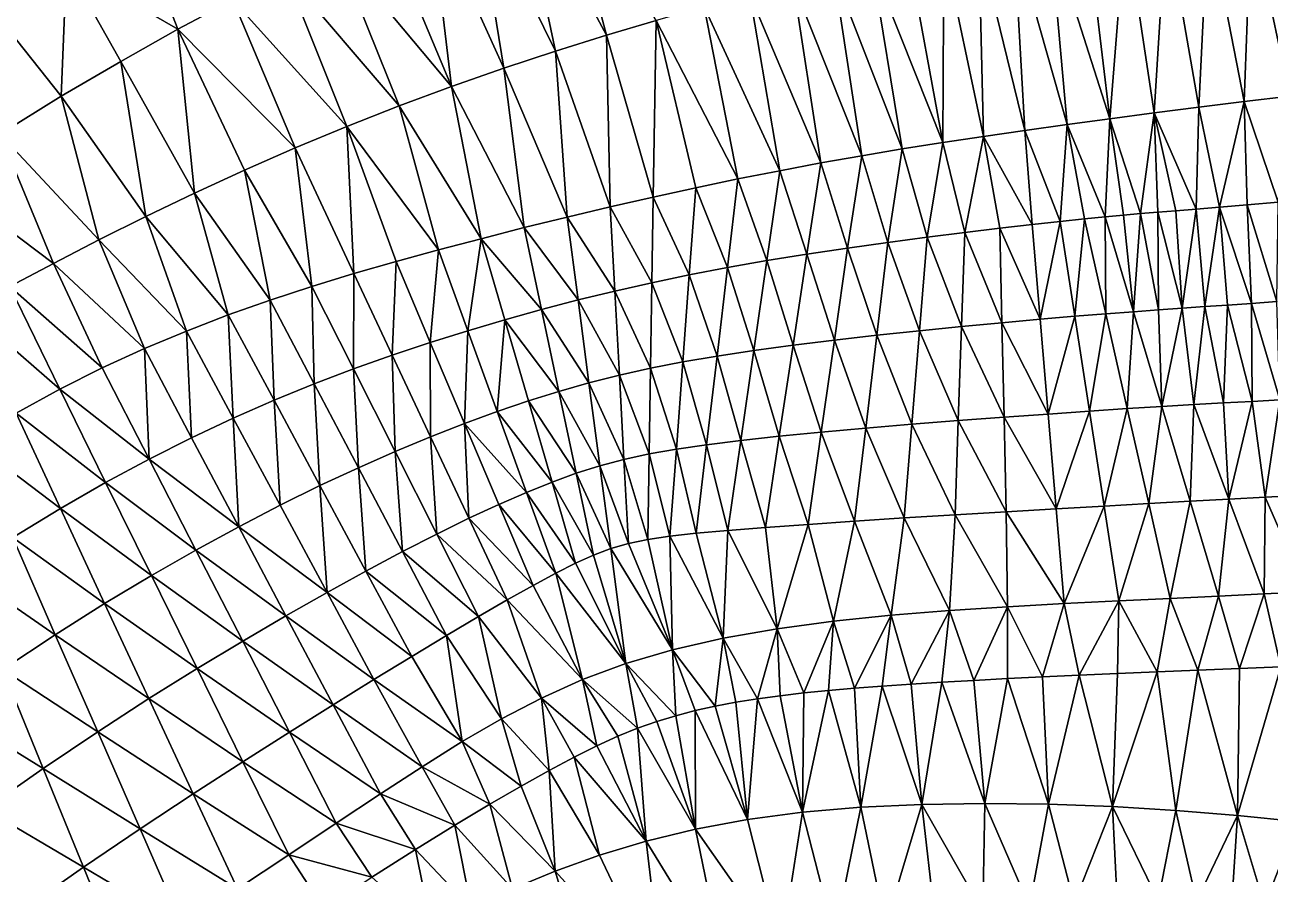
# Model space of a CAD drawing. Header units: metres. Extents: x 0 to 433, y 0 to 317.
# Drawn here: x 96.31 to 108.15, y 243.95 to 252.03 of the extents above; entities that cross this region are included whole.
import ezdxf

# ---------------------------------------------------------------- set-up
doc = ezdxf.new("R2010")
doc.units = ezdxf.units.M
doc.layers.add('TERRAIN_TIN', color=8, linetype='Continuous')

msp = doc.modelspace()

# ---------------------------------------------------------------- linework, layer by layer
at = {"layer": 'TERRAIN_TIN'}
for points in [[(100.984, 253.515, 8), (101.838, 251.93, 9), (101.374, 253.665, 8)], [(101.838, 251.93, 9), (102.31, 252.07, 9), (101.374, 253.665, 8)], [(100.58, 253.35, 8), (101.354, 251.778, 9), (100.984, 253.515, 8)], [(100.984, 253.515, 8), (101.354, 251.778, 9), (101.838, 251.93, 9)], [(100.58, 253.35, 8), (100.16, 253.17, 8), (100.861, 251.616, 9)], [(101.354, 251.778, 9), (100.58, 253.35, 8), (100.861, 251.616, 9)], [(100.364, 251.443, 9), (100.16, 253.17, 8), (99.723, 252.973, 8)], [(100.16, 253.17, 8), (100.364, 251.443, 9), (100.861, 251.616, 9)], [(108.387, 253.088, 9), (107.968, 253.077, 9), (108.334, 251.35, 10)], [(97.763, 251.987, 8), (97.365, 253.014, 7), (96.704, 252.601, 7)], [(97.365, 253.014, 7), (97.763, 251.987, 8), (98.285, 252.267, 8)], [(99.265, 252.758, 8), (100.364, 251.443, 9), (99.723, 252.973, 8)], [(106.624, 251.136, 10), (106.773, 253.001, 9), (106.404, 252.964, 9)], [(106.773, 253.001, 9), (106.624, 251.136, 10), (107.043, 251.191, 10)], [(106.773, 253.001, 9), (107.043, 251.191, 10), (107.159, 253.033, 9)], [(107.043, 251.191, 10), (107.469, 251.246, 10), (107.159, 253.033, 9)], [(107.159, 253.033, 9), (107.469, 251.246, 10), (107.558, 253.058, 9)], [(107.469, 251.246, 10), (107.901, 251.299, 10), (107.558, 253.058, 9)], [(107.901, 251.299, 10), (107.968, 253.077, 9), (107.558, 253.058, 9)], [(107.968, 253.077, 9), (107.901, 251.299, 10), (108.334, 251.35, 10)], [(105.816, 251.026, 10), (105.711, 252.873, 9), (105.378, 252.819, 9)], [(105.711, 252.873, 9), (106.216, 251.081, 10), (106.051, 252.922, 9)], [(105.816, 251.026, 10), (106.216, 251.081, 10), (105.711, 252.873, 9)], [(106.051, 252.922, 9), (106.624, 251.136, 10), (106.404, 252.964, 9)], [(106.216, 251.081, 10), (106.624, 251.136, 10), (106.051, 252.922, 9)], [(99.265, 252.758, 8), (98.786, 252.523, 8), (99.866, 251.258, 9)], [(99.265, 252.758, 8), (99.866, 251.258, 9), (100.364, 251.443, 9)], [(105.035, 250.91, 10), (105.046, 252.757, 9), (104.709, 252.688, 9)], [(105.035, 250.91, 10), (105.423, 250.969, 10), (105.046, 252.757, 9)], [(105.046, 252.757, 9), (105.423, 250.969, 10), (105.378, 252.819, 9)], [(105.423, 250.969, 10), (105.816, 251.026, 10), (105.378, 252.819, 9)], [(104.361, 252.61, 9), (105.035, 250.91, 10), (104.709, 252.688, 9)], [(96.02, 252.147, 7), (96.655, 251.351, 8), (96.704, 252.601, 7)], [(96.655, 251.351, 8), (97.22, 251.682, 8), (96.704, 252.601, 7)], [(97.22, 251.682, 8), (97.763, 251.987, 8), (96.704, 252.601, 7)], [(99.37, 251.063, 9), (98.786, 252.523, 8), (98.285, 252.267, 8)], [(99.866, 251.258, 9), (98.786, 252.523, 8), (99.37, 251.063, 9)], [(103.998, 252.523, 9), (103.612, 252.426, 9), (104.264, 250.784, 10)], [(104.649, 250.849, 10), (104.361, 252.61, 9), (103.998, 252.523, 9)], [(104.649, 250.849, 10), (103.998, 252.523, 9), (104.264, 250.784, 10)], [(104.361, 252.61, 9), (104.649, 250.849, 10), (105.035, 250.91, 10)], [(103.201, 252.318, 9), (103.876, 250.716, 10), (103.612, 252.426, 9)], [(103.612, 252.426, 9), (103.876, 250.716, 10), (104.264, 250.784, 10)], [(97.763, 251.987, 8), (98.879, 250.859, 9), (98.285, 252.267, 8)], [(98.879, 250.859, 9), (99.37, 251.063, 9), (98.285, 252.267, 8)], [(103.485, 250.642, 10), (103.201, 252.318, 9), (102.765, 252.199, 9)], [(103.201, 252.318, 9), (103.485, 250.642, 10), (103.876, 250.716, 10)], [(96.07, 250.991, 8), (96.655, 251.351, 8), (96.02, 252.147, 7)], [(102.31, 252.07, 9), (103.088, 250.564, 10), (102.765, 252.199, 9)], [(103.088, 250.564, 10), (103.485, 250.642, 10), (102.765, 252.199, 9)], [(102.281, 250.391, 10), (102.31, 252.07, 9), (101.838, 251.93, 9)], [(102.281, 250.391, 10), (102.687, 250.48, 10), (102.31, 252.07, 9)], [(102.687, 250.48, 10), (103.088, 250.564, 10), (102.31, 252.07, 9)], [(97.763, 251.987, 8), (97.22, 251.682, 8), (97.922, 250.429, 9)], [(98.396, 250.647, 9), (97.763, 251.987, 8), (97.922, 250.429, 9)], [(98.879, 250.859, 9), (97.763, 251.987, 8), (98.396, 250.647, 9)], [(101.354, 251.778, 9), (101.873, 250.298, 10), (101.838, 251.93, 9)], [(101.873, 250.298, 10), (102.281, 250.391, 10), (101.838, 251.93, 9)], [(97.22, 251.682, 8), (96.655, 251.351, 8), (97.46, 250.208, 9)], [(97.22, 251.682, 8), (97.46, 250.208, 9), (97.922, 250.429, 9)], [(101.464, 250.201, 10), (101.354, 251.778, 9), (100.861, 251.616, 9)], [(101.354, 251.778, 9), (101.464, 250.201, 10), (101.873, 250.298, 10)], [(100.861, 251.616, 9), (100.364, 251.443, 9), (101.054, 250.101, 10)], [(101.464, 250.201, 10), (100.861, 251.616, 9), (101.054, 250.101, 10)], [(100.364, 251.443, 9), (99.866, 251.258, 9), (100.646, 249.996, 10)], [(100.364, 251.443, 9), (100.646, 249.996, 10), (101.054, 250.101, 10)], [(96.655, 251.351, 8), (96.07, 250.991, 8), (97.012, 249.985, 9)], [(97.46, 250.208, 9), (96.655, 251.351, 8), (97.012, 249.985, 9)], [(107.901, 251.299, 10), (108.223, 250.344, 11), (108.334, 251.35, 10)], [(99.866, 251.258, 9), (99.37, 251.063, 9), (100.24, 249.889, 10)], [(100.646, 249.996, 10), (99.866, 251.258, 9), (100.24, 249.889, 10)], [(107.043, 251.191, 10), (106.624, 251.136, 10), (106.916, 250.234, 11)], [(107.079, 250.247, 11), (107.043, 251.191, 10), (106.916, 250.234, 11)], [(107.469, 251.246, 10), (107.043, 251.191, 10), (107.443, 250.277, 11)], [(107.043, 251.191, 10), (107.079, 250.247, 11), (107.251, 250.261, 11)], [(107.443, 250.277, 11), (107.043, 251.191, 10), (107.251, 250.261, 11)], [(107.667, 250.295, 11), (107.469, 251.246, 10), (107.443, 250.277, 11)], [(107.469, 251.246, 10), (107.667, 250.295, 11), (107.901, 251.299, 10)], [(107.667, 250.295, 11), (107.928, 250.318, 11), (107.901, 251.299, 10)], [(107.928, 250.318, 11), (108.223, 250.344, 11), (107.901, 251.299, 10)], [(106.216, 251.081, 10), (105.816, 251.026, 10), (106.152, 250.16, 11)], [(106.381, 250.184, 11), (106.216, 251.081, 10), (106.152, 250.16, 11)], [(106.216, 251.081, 10), (106.578, 250.203, 11), (106.624, 251.136, 10)], [(106.578, 250.203, 11), (106.216, 251.081, 10), (106.381, 250.184, 11)], [(106.624, 251.136, 10), (106.578, 250.203, 11), (106.753, 250.22, 11)], [(106.916, 250.234, 11), (106.624, 251.136, 10), (106.753, 250.22, 11)], [(96.07, 250.991, 8), (95.464, 250.601, 8), (96.581, 249.761, 9)], [(96.07, 250.991, 8), (96.581, 249.761, 9), (97.012, 249.985, 9)], [(99.37, 251.063, 9), (98.879, 250.859, 9), (99.436, 249.664, 10)], [(99.837, 249.779, 10), (99.37, 251.063, 9), (99.436, 249.664, 10)], [(99.37, 251.063, 9), (99.837, 249.779, 10), (100.24, 249.889, 10)], [(105.423, 250.969, 10), (105.035, 250.91, 10), (105.243, 250.056, 11)], [(105.578, 250.096, 11), (105.423, 250.969, 10), (105.243, 250.056, 11)], [(105.883, 250.131, 11), (105.816, 251.026, 10), (105.423, 250.969, 10)], [(105.578, 250.096, 11), (105.883, 250.131, 11), (105.423, 250.969, 10)], [(105.816, 251.026, 10), (105.883, 250.131, 11), (106.152, 250.16, 11)], [(98.879, 250.859, 9), (98.396, 250.647, 9), (99.037, 249.542, 10)], [(99.436, 249.664, 10), (98.879, 250.859, 9), (99.037, 249.542, 10)], [(104.512, 249.961, 11), (104.649, 250.849, 10), (104.264, 250.784, 10)], [(104.649, 250.849, 10), (104.512, 249.961, 11), (104.886, 250.011, 11)], [(105.035, 250.91, 10), (104.649, 250.849, 10), (104.886, 250.011, 11)], [(105.035, 250.91, 10), (104.886, 250.011, 11), (105.243, 250.056, 11)], [(103.876, 250.716, 10), (104.129, 249.907, 11), (104.264, 250.784, 10)], [(104.129, 249.907, 11), (104.512, 249.961, 11), (104.264, 250.784, 10)], [(95.464, 250.601, 8), (96.167, 249.54, 9), (96.581, 249.761, 9)], [(98.64, 249.412, 10), (98.396, 250.647, 9), (97.922, 250.429, 9)], [(98.396, 250.647, 9), (98.64, 249.412, 10), (99.037, 249.542, 10)], [(103.088, 250.564, 10), (103.362, 249.787, 11), (103.485, 250.642, 10)], [(103.485, 250.642, 10), (103.362, 249.787, 11), (103.743, 249.849, 11)], [(103.876, 250.716, 10), (103.485, 250.642, 10), (103.743, 249.849, 11)], [(104.129, 249.907, 11), (103.876, 250.716, 10), (103.743, 249.849, 11)], [(102.687, 250.48, 10), (102.281, 250.391, 10), (102.625, 249.652, 11)], [(102.687, 250.48, 10), (102.625, 249.652, 11), (102.989, 249.722, 11)], [(103.088, 250.564, 10), (102.687, 250.48, 10), (102.989, 249.722, 11)], [(103.362, 249.787, 11), (103.088, 250.564, 10), (102.989, 249.722, 11)], [(97.46, 250.208, 9), (98.242, 249.272, 10), (97.922, 250.429, 9)], [(98.242, 249.272, 10), (98.64, 249.412, 10), (97.922, 250.429, 9)], [(102.269, 249.577, 11), (102.281, 250.391, 10), (101.873, 250.298, 10)], [(102.625, 249.652, 11), (102.281, 250.391, 10), (102.269, 249.577, 11)], [(101.873, 250.298, 10), (101.464, 250.201, 10), (101.917, 249.498, 11)], [(102.269, 249.577, 11), (101.873, 250.298, 10), (101.917, 249.498, 11)], [(107.087, 249.319, 12), (107.079, 250.247, 11), (106.916, 250.234, 11)], [(107.251, 250.261, 11), (107.079, 250.247, 11), (107.31, 249.335, 12)], [(107.079, 250.247, 11), (107.087, 249.319, 12), (107.31, 249.335, 12)], [(107.443, 250.277, 11), (107.251, 250.261, 11), (107.31, 249.335, 12)], [(107.527, 249.35, 12), (107.443, 250.277, 11), (107.31, 249.335, 12)], [(107.527, 249.35, 12), (107.667, 250.295, 11), (107.443, 250.277, 11)], [(107.667, 250.295, 11), (107.527, 249.35, 12), (107.743, 249.365, 12)], [(107.928, 250.318, 11), (107.667, 250.295, 11), (107.969, 249.381, 12)], [(107.969, 249.381, 12), (107.667, 250.295, 11), (107.743, 249.365, 12)], [(108.223, 250.344, 11), (107.928, 250.318, 11), (108.211, 249.4, 12)], [(107.928, 250.318, 11), (107.969, 249.381, 12), (108.211, 249.4, 12)], [(97.845, 249.118, 10), (97.46, 250.208, 9), (97.012, 249.985, 9)], [(98.242, 249.272, 10), (97.46, 250.208, 9), (97.845, 249.118, 10)], [(101.568, 249.413, 11), (101.464, 250.201, 10), (101.054, 250.101, 10)], [(101.464, 250.201, 10), (101.568, 249.413, 11), (101.917, 249.498, 11)], [(105.96, 249.23, 12), (105.883, 250.131, 11), (105.578, 250.096, 11)], [(105.883, 250.131, 11), (105.96, 249.23, 12), (106.152, 250.16, 11)], [(105.96, 249.23, 12), (106.291, 249.258, 12), (106.152, 250.16, 11)], [(106.291, 249.258, 12), (106.381, 250.184, 11), (106.152, 250.16, 11)], [(106.585, 249.282, 12), (106.381, 250.184, 11), (106.291, 249.258, 12)], [(106.585, 249.282, 12), (106.578, 250.203, 11), (106.381, 250.184, 11)], [(106.578, 250.203, 11), (106.848, 249.302, 12), (106.753, 250.22, 11)], [(106.578, 250.203, 11), (106.585, 249.282, 12), (106.848, 249.302, 12)], [(106.848, 249.302, 12), (106.916, 250.234, 11), (106.753, 250.22, 11)], [(106.848, 249.302, 12), (107.087, 249.319, 12), (106.916, 250.234, 11)], [(100.646, 249.996, 10), (101.219, 249.322, 11), (101.054, 250.101, 10)], [(101.219, 249.322, 11), (101.568, 249.413, 11), (101.054, 250.101, 10)], [(104.512, 249.961, 11), (104.813, 249.121, 12), (104.886, 250.011, 11)], [(104.813, 249.121, 12), (105.212, 249.161, 12), (104.886, 250.011, 11)], [(104.886, 250.011, 11), (105.212, 249.161, 12), (105.243, 250.056, 11)], [(105.212, 249.161, 12), (105.597, 249.197, 12), (105.243, 250.056, 11)], [(105.597, 249.197, 12), (105.578, 250.096, 11), (105.243, 250.056, 11)], [(105.96, 249.23, 12), (105.578, 250.096, 11), (105.597, 249.197, 12)], [(96.581, 249.761, 9), (97.446, 248.951, 10), (97.012, 249.985, 9)], [(97.446, 248.951, 10), (97.845, 249.118, 10), (97.012, 249.985, 9)], [(100.24, 249.889, 10), (99.837, 249.779, 10), (100.162, 249.009, 11)], [(100.24, 249.889, 10), (100.162, 249.009, 11), (100.519, 249.121, 11)], [(100.646, 249.996, 10), (100.24, 249.889, 10), (100.519, 249.121, 11)], [(100.871, 249.225, 11), (100.646, 249.996, 10), (100.519, 249.121, 11)], [(100.871, 249.225, 11), (101.219, 249.322, 11), (100.646, 249.996, 10)], [(104.004, 249.032, 12), (104.129, 249.907, 11), (103.743, 249.849, 11)], [(104.407, 249.078, 12), (104.129, 249.907, 11), (104.004, 249.032, 12)], [(104.407, 249.078, 12), (104.512, 249.961, 11), (104.129, 249.907, 11)], [(104.512, 249.961, 11), (104.407, 249.078, 12), (104.813, 249.121, 12)], [(99.837, 249.779, 10), (99.436, 249.664, 10), (99.801, 248.889, 11)], [(100.162, 249.009, 11), (99.837, 249.779, 10), (99.801, 248.889, 11)], [(103.362, 249.787, 11), (102.989, 249.722, 11), (103.238, 248.932, 12)], [(103.611, 248.983, 12), (103.362, 249.787, 11), (103.238, 248.932, 12)], [(103.362, 249.787, 11), (103.611, 248.983, 12), (103.743, 249.849, 11)], [(103.611, 248.983, 12), (104.004, 249.032, 12), (103.743, 249.849, 11)], [(96.167, 249.54, 9), (97.045, 248.767, 10), (96.581, 249.761, 9)], [(97.045, 248.767, 10), (97.446, 248.951, 10), (96.581, 249.761, 9)], [(99.433, 248.758, 11), (99.436, 249.664, 10), (99.037, 249.542, 10)], [(99.801, 248.889, 11), (99.436, 249.664, 10), (99.433, 248.758, 11)], [(102.625, 249.652, 11), (102.269, 249.577, 11), (102.564, 248.824, 12)], [(102.625, 249.652, 11), (102.564, 248.824, 12), (102.89, 248.879, 12)], [(102.989, 249.722, 11), (102.625, 249.652, 11), (102.89, 248.879, 12)], [(102.989, 249.722, 11), (102.89, 248.879, 12), (103.238, 248.932, 12)], [(96.64, 248.564, 10), (96.167, 249.54, 9), (95.772, 249.321, 9)], [(96.64, 248.564, 10), (97.045, 248.767, 10), (96.167, 249.54, 9)], [(98.64, 249.412, 10), (99.059, 248.615, 11), (99.037, 249.542, 10)], [(99.059, 248.615, 11), (99.433, 248.758, 11), (99.037, 249.542, 10)], [(102.256, 248.764, 12), (102.269, 249.577, 11), (101.917, 249.498, 11)], [(102.269, 249.577, 11), (102.256, 248.764, 12), (102.564, 248.824, 12)], [(101.568, 249.413, 11), (101.96, 248.698, 12), (101.917, 249.498, 11)], [(101.96, 248.698, 12), (102.256, 248.764, 12), (101.917, 249.498, 11)], [(96.225, 248.336, 10), (96.64, 248.564, 10), (95.772, 249.321, 9)], [(98.242, 249.272, 10), (98.678, 248.46, 11), (98.64, 249.412, 10)], [(98.678, 248.46, 11), (99.059, 248.615, 11), (98.64, 249.412, 10)], [(100.871, 249.225, 11), (101.384, 248.544, 12), (101.219, 249.322, 11)], [(101.671, 248.625, 12), (101.568, 249.413, 11), (101.219, 249.322, 11)], [(101.384, 248.544, 12), (101.671, 248.625, 12), (101.219, 249.322, 11)], [(101.671, 248.625, 12), (101.96, 248.698, 12), (101.568, 249.413, 11)], [(106.585, 249.282, 12), (106.789, 248.38, 13), (106.848, 249.302, 12)], [(106.789, 248.38, 13), (107.117, 248.4, 13), (106.848, 249.302, 12)], [(107.117, 248.4, 13), (107.087, 249.319, 12), (106.848, 249.302, 12)], [(107.087, 249.319, 12), (107.117, 248.4, 13), (107.31, 249.335, 12)], [(107.31, 249.335, 12), (107.117, 248.4, 13), (107.421, 248.418, 13)], [(107.527, 249.35, 12), (107.31, 249.335, 12), (107.421, 248.418, 13)], [(107.705, 248.434, 13), (107.527, 249.35, 12), (107.421, 248.418, 13)], [(107.743, 249.365, 12), (107.527, 249.35, 12), (107.705, 248.434, 13)], [(107.975, 248.449, 13), (107.743, 249.365, 12), (107.705, 248.434, 13)], [(107.969, 249.381, 12), (107.743, 249.365, 12), (107.975, 248.449, 13)], [(107.969, 249.381, 12), (108.238, 248.463, 13), (108.211, 249.4, 12)], [(107.969, 249.381, 12), (107.975, 248.449, 13), (108.238, 248.463, 13)], [(98.29, 248.29, 11), (98.242, 249.272, 10), (97.845, 249.118, 10)], [(98.678, 248.46, 11), (98.242, 249.272, 10), (98.29, 248.29, 11)], [(100.871, 249.225, 11), (100.519, 249.121, 11), (100.798, 248.353, 12)], [(101.095, 248.454, 12), (100.871, 249.225, 11), (100.798, 248.353, 12)], [(101.095, 248.454, 12), (101.384, 248.544, 12), (100.871, 249.225, 11)], [(105.212, 249.161, 12), (105.617, 248.299, 13), (105.597, 249.197, 12)], [(106.036, 248.329, 13), (105.96, 249.23, 12), (105.597, 249.197, 12)], [(105.617, 248.299, 13), (106.036, 248.329, 13), (105.597, 249.197, 12)], [(106.291, 249.258, 12), (105.96, 249.23, 12), (106.036, 248.329, 13)], [(106.429, 248.356, 13), (106.291, 249.258, 12), (106.036, 248.329, 13)], [(106.429, 248.356, 13), (106.585, 249.282, 12), (106.291, 249.258, 12)], [(106.585, 249.282, 12), (106.429, 248.356, 13), (106.789, 248.38, 13)], [(97.446, 248.951, 10), (97.894, 248.104, 11), (97.845, 249.118, 10)], [(97.894, 248.104, 11), (98.29, 248.29, 11), (97.845, 249.118, 10)], [(100.162, 249.009, 11), (100.488, 248.239, 12), (100.519, 249.121, 11)], [(100.519, 249.121, 11), (100.488, 248.239, 12), (100.798, 248.353, 12)], [(104.302, 248.194, 13), (104.407, 249.078, 12), (104.004, 249.032, 12)], [(104.407, 249.078, 12), (104.302, 248.194, 13), (104.74, 248.231, 13)], [(104.813, 249.121, 12), (104.407, 249.078, 12), (104.74, 248.231, 13)], [(104.813, 249.121, 12), (104.74, 248.231, 13), (105.182, 248.266, 13)], [(105.212, 249.161, 12), (104.813, 249.121, 12), (105.182, 248.266, 13)], [(105.617, 248.299, 13), (105.212, 249.161, 12), (105.182, 248.266, 13)], [(97.446, 248.951, 10), (97.045, 248.767, 10), (97.49, 247.901, 11)], [(97.894, 248.104, 11), (97.446, 248.951, 10), (97.49, 247.901, 11)], [(100.165, 248.113, 12), (100.162, 249.009, 11), (99.801, 248.889, 11)], [(100.165, 248.113, 12), (100.488, 248.239, 12), (100.162, 249.009, 11)], [(103.479, 248.117, 13), (103.611, 248.983, 12), (103.238, 248.932, 12)], [(103.611, 248.983, 12), (103.479, 248.117, 13), (103.879, 248.156, 13)], [(103.611, 248.983, 12), (103.879, 248.156, 13), (104.004, 249.032, 12)], [(103.879, 248.156, 13), (104.302, 248.194, 13), (104.004, 249.032, 12)], [(99.829, 247.973, 12), (99.801, 248.889, 11), (99.433, 248.758, 11)], [(99.829, 247.973, 12), (100.165, 248.113, 12), (99.801, 248.889, 11)], [(102.256, 248.764, 12), (102.503, 247.996, 13), (102.564, 248.824, 12)], [(102.564, 248.824, 12), (102.503, 247.996, 13), (102.79, 248.037, 13)], [(102.89, 248.879, 12), (102.564, 248.824, 12), (102.79, 248.037, 13)], [(102.89, 248.879, 12), (102.79, 248.037, 13), (103.114, 248.077, 13)], [(103.238, 248.932, 12), (102.89, 248.879, 12), (103.114, 248.077, 13)], [(103.479, 248.117, 13), (103.238, 248.932, 12), (103.114, 248.077, 13)], [(97.045, 248.767, 10), (96.64, 248.564, 10), (97.49, 247.901, 11)], [(99.059, 248.615, 11), (99.479, 247.818, 12), (99.433, 248.758, 11)], [(99.479, 247.818, 12), (99.829, 247.973, 12), (99.433, 248.758, 11)], [(102.256, 248.764, 12), (101.96, 248.698, 12), (102.243, 247.95, 13)], [(102.503, 247.996, 13), (102.256, 248.764, 12), (102.243, 247.95, 13)], [(99.114, 247.648, 12), (99.059, 248.615, 11), (98.678, 248.46, 11)], [(99.059, 248.615, 11), (99.114, 247.648, 12), (99.479, 247.818, 12)], [(101.671, 248.625, 12), (101.384, 248.544, 12), (101.775, 247.837, 13)], [(101.96, 248.698, 12), (101.671, 248.625, 12), (102.003, 247.897, 13)], [(101.671, 248.625, 12), (101.775, 247.837, 13), (102.003, 247.897, 13)], [(101.96, 248.698, 12), (102.003, 247.897, 13), (102.243, 247.95, 13)], [(97.076, 247.679, 11), (96.64, 248.564, 10), (96.225, 248.336, 10)], [(96.64, 248.564, 10), (97.076, 247.679, 11), (97.49, 247.901, 11)], [(101.384, 248.544, 12), (101.095, 248.454, 12), (101.549, 247.766, 13)], [(101.775, 247.837, 13), (101.384, 248.544, 12), (101.549, 247.766, 13)], [(98.736, 247.461, 12), (98.678, 248.46, 11), (98.29, 248.29, 11)], [(98.736, 247.461, 12), (99.114, 247.648, 12), (98.678, 248.46, 11)], [(100.488, 248.239, 12), (101.077, 247.584, 13), (100.798, 248.353, 12)], [(101.32, 247.682, 13), (101.095, 248.454, 12), (100.798, 248.353, 12)], [(101.077, 247.584, 13), (101.32, 247.682, 13), (100.798, 248.353, 12)], [(101.095, 248.454, 12), (101.32, 247.682, 13), (101.549, 247.766, 13)], [(106.113, 247.428, 14), (106.429, 248.356, 13), (106.036, 248.329, 13)], [(106.113, 247.428, 14), (106.568, 247.454, 14), (106.429, 248.356, 13)], [(106.429, 248.356, 13), (106.568, 247.454, 14), (106.789, 248.38, 13)], [(106.568, 247.454, 14), (106.993, 247.477, 14), (106.789, 248.38, 13)], [(106.993, 247.477, 14), (107.117, 248.4, 13), (106.789, 248.38, 13)], [(107.117, 248.4, 13), (106.993, 247.477, 14), (107.387, 247.499, 14)], [(107.117, 248.4, 13), (107.387, 247.499, 14), (107.421, 248.418, 13)], [(107.387, 247.499, 14), (107.755, 247.518, 14), (107.421, 248.418, 13)], [(107.755, 247.518, 14), (107.705, 248.434, 13), (107.421, 248.418, 13)], [(107.975, 248.449, 13), (107.705, 248.434, 13), (107.755, 247.518, 14)], [(107.975, 248.449, 13), (107.755, 247.518, 14), (108.099, 247.537, 14)], [(108.238, 248.463, 13), (107.975, 248.449, 13), (108.099, 247.537, 14)], [(108.423, 247.554, 14), (108.238, 248.463, 13), (108.099, 247.537, 14)], [(95.791, 248.076, 10), (96.646, 247.432, 11), (96.225, 248.336, 10)], [(96.646, 247.432, 11), (97.076, 247.679, 11), (96.225, 248.336, 10)], [(97.894, 248.104, 11), (98.343, 247.257, 12), (98.29, 248.29, 11)], [(98.343, 247.257, 12), (98.736, 247.461, 12), (98.29, 248.29, 11)], [(100.53, 247.338, 13), (100.488, 248.239, 12), (100.165, 248.113, 12)], [(101.077, 247.584, 13), (100.488, 248.239, 12), (100.814, 247.469, 13)], [(100.488, 248.239, 12), (100.53, 247.338, 13), (100.814, 247.469, 13)], [(104.302, 248.194, 13), (104.667, 247.341, 14), (104.74, 248.231, 13)], [(104.667, 247.341, 14), (105.151, 247.371, 14), (104.74, 248.231, 13)], [(104.74, 248.231, 13), (105.151, 247.371, 14), (105.182, 248.266, 13)], [(105.151, 247.371, 14), (105.637, 247.4, 14), (105.182, 248.266, 13)], [(105.637, 247.4, 14), (105.617, 248.299, 13), (105.182, 248.266, 13)], [(105.617, 248.299, 13), (106.113, 247.428, 14), (106.036, 248.329, 13)], [(106.113, 247.428, 14), (105.617, 248.299, 13), (105.637, 247.4, 14)], [(99.829, 247.973, 12), (100.225, 247.188, 13), (100.165, 248.113, 12)], [(100.225, 247.188, 13), (100.53, 247.338, 13), (100.165, 248.113, 12)], [(103.348, 247.25, 14), (103.479, 248.117, 13), (103.114, 248.077, 13)], [(103.479, 248.117, 13), (103.348, 247.25, 14), (103.754, 247.28, 14)], [(103.879, 248.156, 13), (103.479, 248.117, 13), (103.754, 247.28, 14)], [(104.197, 247.31, 14), (103.879, 248.156, 13), (103.754, 247.28, 14)], [(104.197, 247.31, 14), (104.302, 248.194, 13), (103.879, 248.156, 13)], [(104.197, 247.31, 14), (104.667, 247.341, 14), (104.302, 248.194, 13)], [(96.646, 247.432, 11), (95.791, 248.076, 10), (96.195, 247.154, 11)], [(98.343, 247.257, 12), (97.894, 248.104, 11), (97.49, 247.901, 11)], [(102.441, 247.167, 14), (102.503, 247.996, 13), (102.243, 247.95, 13)], [(102.691, 247.195, 14), (102.503, 247.996, 13), (102.441, 247.167, 14)], [(102.503, 247.996, 13), (102.691, 247.195, 14), (102.79, 248.037, 13)], [(102.691, 247.195, 14), (102.991, 247.222, 14), (102.79, 248.037, 13)], [(102.79, 248.037, 13), (102.991, 247.222, 14), (103.114, 248.077, 13)], [(102.991, 247.222, 14), (103.348, 247.25, 14), (103.114, 248.077, 13)], [(97.076, 247.679, 11), (97.935, 247.035, 12), (97.49, 247.901, 11)], [(97.935, 247.035, 12), (98.343, 247.257, 12), (97.49, 247.901, 11)], [(99.898, 247.021, 13), (99.829, 247.973, 12), (99.479, 247.818, 12)], [(100.225, 247.188, 13), (99.829, 247.973, 12), (99.898, 247.021, 13)], [(102.003, 247.897, 13), (101.775, 247.837, 13), (102.046, 247.097, 14)], [(102.003, 247.897, 13), (102.23, 247.136, 14), (102.243, 247.95, 13)], [(102.23, 247.136, 14), (102.003, 247.897, 13), (102.046, 247.097, 14)], [(102.23, 247.136, 14), (102.441, 247.167, 14), (102.243, 247.95, 13)], [(99.114, 247.648, 12), (99.55, 246.836, 13), (99.479, 247.818, 12)], [(99.55, 246.836, 13), (99.898, 247.021, 13), (99.479, 247.818, 12)], [(101.32, 247.682, 13), (101.714, 246.988, 14), (101.549, 247.766, 13)], [(101.775, 247.837, 13), (101.549, 247.766, 13), (101.878, 247.049, 14)], [(101.549, 247.766, 13), (101.714, 246.988, 14), (101.878, 247.049, 14)], [(101.775, 247.837, 13), (101.878, 247.049, 14), (102.046, 247.097, 14)], [(97.076, 247.679, 11), (96.646, 247.432, 11), (97.511, 246.794, 12)], [(97.935, 247.035, 12), (97.076, 247.679, 11), (97.511, 246.794, 12)], [(99.181, 246.633, 13), (99.114, 247.648, 12), (98.736, 247.461, 12)], [(99.55, 246.836, 13), (99.114, 247.648, 12), (99.181, 246.633, 13)], [(101.32, 247.682, 13), (101.077, 247.584, 13), (101.544, 246.911, 14)], [(101.714, 246.988, 14), (101.32, 247.682, 13), (101.544, 246.911, 14)], [(101.356, 246.816, 14), (101.077, 247.584, 13), (100.814, 247.469, 13)], [(101.077, 247.584, 13), (101.356, 246.816, 14), (101.544, 246.911, 14)], [(107.755, 247.518, 14), (108.089, 246.618, 15), (108.099, 247.537, 14)], [(108.089, 246.618, 15), (108.493, 246.638, 15), (108.099, 247.537, 14)], [(108.493, 246.638, 15), (108.423, 247.554, 14), (108.099, 247.537, 14)], [(96.646, 247.432, 11), (96.195, 247.154, 11), (97.067, 246.527, 12)], [(96.646, 247.432, 11), (97.067, 246.527, 12), (97.511, 246.794, 12)], [(98.343, 247.257, 12), (99.181, 246.633, 13), (98.736, 247.461, 12)], [(100.814, 247.469, 13), (100.53, 247.338, 13), (101.14, 246.7, 14)], [(101.356, 246.816, 14), (100.814, 247.469, 13), (101.14, 246.7, 14)], [(106.189, 246.527, 15), (106.113, 247.428, 14), (105.637, 247.4, 14)], [(106.568, 247.454, 14), (106.113, 247.428, 14), (106.189, 246.527, 15)], [(106.707, 246.552, 15), (106.568, 247.454, 14), (106.189, 246.527, 15)], [(106.993, 247.477, 14), (106.568, 247.454, 14), (106.707, 246.552, 15)], [(106.993, 247.477, 14), (106.707, 246.552, 15), (107.196, 246.575, 15)], [(107.387, 247.499, 14), (106.993, 247.477, 14), (107.196, 246.575, 15)], [(107.657, 246.597, 15), (107.387, 247.499, 14), (107.196, 246.575, 15)], [(107.387, 247.499, 14), (107.657, 246.597, 15), (107.755, 247.518, 14)], [(107.657, 246.597, 15), (108.089, 246.618, 15), (107.755, 247.518, 14)], [(100.53, 247.338, 13), (100.225, 247.188, 13), (100.894, 246.562, 14)], [(100.53, 247.338, 13), (100.894, 246.562, 14), (101.14, 246.7, 14)], [(104.197, 247.31, 14), (103.754, 247.28, 14), (103.995, 246.358, 15)], [(104.544, 246.416, 15), (104.197, 247.31, 14), (103.995, 246.358, 15)], [(104.667, 247.341, 14), (104.197, 247.31, 14), (104.544, 246.416, 15)], [(104.667, 247.341, 14), (104.544, 246.416, 15), (105.099, 246.461, 15)], [(105.151, 247.371, 14), (104.667, 247.341, 14), (105.099, 246.461, 15)], [(105.151, 247.371, 14), (105.099, 246.461, 15), (105.65, 246.497, 15)], [(105.151, 247.371, 14), (105.65, 246.497, 15), (105.637, 247.4, 14)], [(105.65, 246.497, 15), (106.189, 246.527, 15), (105.637, 247.4, 14)], [(98.791, 246.411, 13), (98.343, 247.257, 12), (97.935, 247.035, 12)], [(99.181, 246.633, 13), (98.343, 247.257, 12), (98.791, 246.411, 13)], [(100.62, 246.404, 14), (100.225, 247.188, 13), (99.898, 247.021, 13)], [(100.225, 247.188, 13), (100.62, 246.404, 14), (100.894, 246.562, 14)], [(102.441, 247.167, 14), (102.23, 247.136, 14), (102.466, 246.088, 15)], [(102.691, 247.195, 14), (102.441, 247.167, 14), (102.947, 246.197, 15)], [(102.947, 246.197, 15), (102.441, 247.167, 14), (102.466, 246.088, 15)], [(102.991, 247.222, 14), (102.691, 247.195, 14), (102.947, 246.197, 15)], [(102.991, 247.222, 14), (102.947, 246.197, 15), (103.459, 246.286, 15)], [(103.348, 247.25, 14), (102.991, 247.222, 14), (103.459, 246.286, 15)], [(103.754, 247.28, 14), (103.348, 247.25, 14), (103.459, 246.286, 15)], [(103.754, 247.28, 14), (103.459, 246.286, 15), (103.995, 246.358, 15)], [(96.195, 247.154, 11), (95.715, 246.839, 11), (96.598, 246.231, 12)], [(97.067, 246.527, 12), (96.195, 247.154, 11), (96.598, 246.231, 12)], [(101.714, 246.988, 14), (102.022, 245.957, 15), (101.878, 247.049, 14)], [(101.878, 247.049, 14), (102.466, 246.088, 15), (102.046, 247.097, 14)], [(102.022, 245.957, 15), (102.466, 246.088, 15), (101.878, 247.049, 14)], [(102.466, 246.088, 15), (102.23, 247.136, 14), (102.046, 247.097, 14)], [(98.38, 246.17, 13), (97.935, 247.035, 12), (97.511, 246.794, 12)], [(98.38, 246.17, 13), (98.791, 246.411, 13), (97.935, 247.035, 12)], [(99.55, 246.836, 13), (100.318, 246.224, 14), (99.898, 247.021, 13)], [(100.318, 246.224, 14), (100.62, 246.404, 14), (99.898, 247.021, 13)], [(101.714, 246.988, 14), (101.544, 246.911, 14), (102.022, 245.957, 15)], [(95.715, 246.839, 11), (96.099, 245.899, 12), (96.598, 246.231, 12)], [(99.55, 246.836, 13), (99.181, 246.633, 13), (99.986, 246.025, 14)], [(100.318, 246.224, 14), (99.55, 246.836, 13), (99.986, 246.025, 14)], [(101.61, 245.804, 15), (101.356, 246.816, 14), (101.14, 246.7, 14)], [(101.544, 246.911, 14), (101.356, 246.816, 14), (102.022, 245.957, 15)], [(101.356, 246.816, 14), (101.61, 245.804, 15), (102.022, 245.957, 15)], [(97.511, 246.794, 12), (97.067, 246.527, 12), (97.946, 245.908, 13)], [(98.38, 246.17, 13), (97.511, 246.794, 12), (97.946, 245.908, 13)], [(100.894, 246.562, 14), (101.61, 245.804, 15), (101.14, 246.7, 14)], [(99.627, 245.804, 14), (99.181, 246.633, 13), (98.791, 246.411, 13)], [(99.181, 246.633, 13), (99.627, 245.804, 14), (99.986, 246.025, 14)], [(106.707, 246.552, 15), (107.073, 245.879, 16), (107.196, 246.575, 15)], [(107.196, 246.575, 15), (107.073, 245.879, 16), (107.461, 245.895, 16)], [(107.657, 246.597, 15), (107.196, 246.575, 15), (107.461, 245.895, 16)], [(107.854, 245.91, 16), (107.657, 246.597, 15), (107.461, 245.895, 16)], [(108.089, 246.618, 15), (107.657, 246.597, 15), (107.854, 245.91, 16)], [(108.089, 246.618, 15), (107.854, 245.91, 16), (108.248, 245.924, 16)], [(108.493, 246.638, 15), (108.089, 246.618, 15), (108.248, 245.924, 16)], [(97.488, 245.623, 13), (97.067, 246.527, 12), (96.598, 246.231, 12)], [(97.067, 246.527, 12), (97.488, 245.623, 13), (97.946, 245.908, 13)], [(100.62, 246.404, 14), (101.219, 245.629, 15), (100.894, 246.562, 14)], [(100.894, 246.562, 14), (101.219, 245.629, 15), (101.61, 245.804, 15)], [(105.099, 246.461, 15), (104.544, 246.416, 15), (104.735, 245.761, 16)], [(105.099, 246.461, 15), (104.735, 245.761, 16), (105.025, 245.779, 16)], [(105.33, 245.797, 16), (105.099, 246.461, 15), (105.025, 245.779, 16)], [(105.65, 246.497, 15), (105.099, 246.461, 15), (105.33, 245.797, 16)], [(105.65, 246.497, 15), (105.33, 245.797, 16), (105.649, 245.814, 16)], [(105.983, 245.83, 16), (105.65, 246.497, 15), (105.649, 245.814, 16)], [(106.189, 246.527, 15), (105.65, 246.497, 15), (105.983, 245.83, 16)], [(106.189, 246.527, 15), (105.983, 245.83, 16), (106.331, 245.847, 16)], [(106.707, 246.552, 15), (106.189, 246.527, 15), (106.331, 245.847, 16)], [(106.707, 246.552, 15), (106.331, 245.847, 16), (106.695, 245.863, 16)], [(107.073, 245.879, 16), (106.707, 246.552, 15), (106.695, 245.863, 16)], [(98.38, 246.17, 13), (99.24, 245.564, 14), (98.791, 246.411, 13)], [(99.24, 245.564, 14), (99.627, 245.804, 14), (98.791, 246.411, 13)], [(100.841, 245.432, 15), (100.62, 246.404, 14), (100.318, 246.224, 14)], [(100.62, 246.404, 14), (100.841, 245.432, 15), (101.219, 245.629, 15)], [(103.459, 246.286, 15), (103.713, 245.677, 16), (103.995, 246.358, 15)], [(103.713, 245.677, 16), (103.948, 245.7, 16), (103.995, 246.358, 15)], [(103.948, 245.7, 16), (104.197, 245.722, 16), (103.995, 246.358, 15)], [(104.197, 245.722, 16), (104.544, 246.416, 15), (103.995, 246.358, 15)], [(104.459, 245.742, 16), (104.544, 246.416, 15), (104.197, 245.722, 16)], [(104.544, 246.416, 15), (104.459, 245.742, 16), (104.735, 245.761, 16)], [(96.099, 245.899, 12), (97.001, 245.308, 13), (96.598, 246.231, 12)], [(97.001, 245.308, 13), (97.488, 245.623, 13), (96.598, 246.231, 12)], [(100.466, 245.215, 15), (100.318, 246.224, 14), (99.986, 246.025, 14)], [(100.841, 245.432, 15), (100.318, 246.224, 14), (100.466, 245.215, 15)], [(102.947, 246.197, 15), (103.274, 245.622, 16), (103.459, 246.286, 15)], [(103.459, 246.286, 15), (103.274, 245.622, 16), (103.488, 245.651, 16)], [(103.459, 246.286, 15), (103.488, 245.651, 16), (103.713, 245.677, 16)], [(98.825, 245.304, 14), (98.38, 246.17, 13), (97.946, 245.908, 13)], [(98.825, 245.304, 14), (99.24, 245.564, 14), (98.38, 246.17, 13)], [(102.872, 245.552, 16), (102.947, 246.197, 15), (102.466, 246.088, 15)], [(102.947, 246.197, 15), (102.872, 245.552, 16), (103.069, 245.59, 16)], [(103.274, 245.622, 16), (102.947, 246.197, 15), (103.069, 245.59, 16)], [(99.627, 245.804, 14), (100.466, 245.215, 15), (99.986, 246.025, 14)], [(102.022, 245.957, 15), (102.497, 245.461, 16), (102.466, 246.088, 15)], [(102.497, 245.461, 16), (102.682, 245.51, 16), (102.466, 246.088, 15)], [(102.682, 245.51, 16), (102.872, 245.552, 16), (102.466, 246.088, 15)], [(96.482, 244.96, 13), (96.099, 245.899, 12), (95.565, 245.527, 12)], [(97.001, 245.308, 13), (96.099, 245.899, 12), (96.482, 244.96, 13)], [(97.488, 245.623, 13), (98.381, 245.023, 14), (97.946, 245.908, 13)], [(98.381, 245.023, 14), (98.825, 245.304, 14), (97.946, 245.908, 13)], [(101.61, 245.804, 15), (102.134, 245.342, 16), (102.022, 245.957, 15)], [(102.134, 245.342, 16), (102.316, 245.406, 16), (102.022, 245.957, 15)], [(102.022, 245.957, 15), (102.316, 245.406, 16), (102.497, 245.461, 16)], [(107.073, 245.879, 16), (106.695, 245.863, 16), (106.647, 244.596, 17)], [(107.249, 244.559, 17), (107.073, 245.879, 16), (106.647, 244.596, 17)], [(107.073, 245.879, 16), (107.249, 244.559, 17), (107.461, 245.895, 16)], [(107.249, 244.559, 17), (107.837, 244.512, 17), (107.461, 245.895, 16)], [(107.837, 244.512, 17), (107.854, 245.91, 16), (107.461, 245.895, 16)], [(108.248, 245.924, 16), (107.854, 245.91, 16), (107.837, 244.512, 17)], [(108.403, 244.455, 17), (108.248, 245.924, 16), (107.837, 244.512, 17)], [(99.627, 245.804, 14), (99.24, 245.564, 14), (100.086, 244.976, 15)], [(100.466, 245.215, 15), (99.627, 245.804, 14), (100.086, 244.976, 15)], [(101.219, 245.629, 15), (101.746, 245.175, 16), (101.61, 245.804, 15)], [(101.746, 245.175, 16), (101.945, 245.265, 16), (101.61, 245.804, 15)], [(101.945, 245.265, 16), (102.134, 245.342, 16), (101.61, 245.804, 15)], [(104.735, 245.761, 16), (104.459, 245.742, 16), (104.836, 244.618, 17)], [(105.025, 245.779, 16), (104.735, 245.761, 16), (104.836, 244.618, 17)], [(105.433, 244.627, 17), (105.025, 245.779, 16), (104.836, 244.618, 17)], [(105.33, 245.797, 16), (105.025, 245.779, 16), (105.433, 244.627, 17)], [(105.649, 245.814, 16), (105.33, 245.797, 16), (105.433, 244.627, 17)], [(105.649, 245.814, 16), (105.433, 244.627, 17), (106.039, 244.619, 17)], [(105.983, 245.83, 16), (105.649, 245.814, 16), (106.039, 244.619, 17)], [(106.331, 245.847, 16), (105.983, 245.83, 16), (106.039, 244.619, 17)], [(106.647, 244.596, 17), (106.331, 245.847, 16), (106.039, 244.619, 17)], [(106.695, 245.863, 16), (106.331, 245.847, 16), (106.647, 244.596, 17)], [(101.219, 245.629, 15), (100.841, 245.432, 15), (101.292, 244.941, 16)], [(101.219, 245.629, 15), (101.292, 244.941, 16), (101.53, 245.068, 16)], [(101.746, 245.175, 16), (101.219, 245.629, 15), (101.53, 245.068, 16)], [(103.488, 245.651, 16), (103.274, 245.622, 16), (103.701, 244.543, 17)], [(103.488, 245.651, 16), (103.701, 244.543, 17), (103.713, 245.677, 16)], [(103.701, 244.543, 17), (103.948, 245.7, 16), (103.713, 245.677, 16)], [(104.256, 244.591, 17), (103.948, 245.7, 16), (103.701, 244.543, 17)], [(104.197, 245.722, 16), (103.948, 245.7, 16), (104.256, 244.591, 17)], [(104.459, 245.742, 16), (104.197, 245.722, 16), (104.256, 244.591, 17)], [(104.459, 245.742, 16), (104.256, 244.591, 17), (104.836, 244.618, 17)], [(95.928, 244.572, 13), (96.482, 244.96, 13), (95.565, 245.527, 12)], [(97.488, 245.623, 13), (97.001, 245.308, 13), (97.909, 244.719, 14)], [(98.381, 245.023, 14), (97.488, 245.623, 13), (97.909, 244.719, 14)], [(99.24, 245.564, 14), (98.825, 245.304, 14), (99.69, 244.717, 15)], [(99.24, 245.564, 14), (99.69, 244.717, 15), (100.086, 244.976, 15)], [(102.683, 244.381, 17), (102.682, 245.51, 16), (102.497, 245.461, 16)], [(102.872, 245.552, 16), (102.682, 245.51, 16), (103.177, 244.473, 17)], [(103.177, 244.473, 17), (102.682, 245.51, 16), (102.683, 244.381, 17)], [(102.872, 245.552, 16), (103.177, 244.473, 17), (103.069, 245.59, 16)], [(103.177, 244.473, 17), (103.274, 245.622, 16), (103.069, 245.59, 16)], [(103.274, 245.622, 16), (103.177, 244.473, 17), (103.701, 244.543, 17)], [(100.841, 245.432, 15), (100.466, 245.215, 15), (101.027, 244.792, 16)], [(101.292, 244.941, 16), (100.841, 245.432, 15), (101.027, 244.792, 16)], [(102.316, 245.406, 16), (102.134, 245.342, 16), (102.683, 244.381, 17)], [(102.316, 245.406, 16), (102.683, 244.381, 17), (102.497, 245.461, 16)], [(97.404, 244.386, 14), (97.001, 245.308, 13), (96.482, 244.96, 13)], [(97.001, 245.308, 13), (97.404, 244.386, 14), (97.909, 244.719, 14)], [(98.825, 245.304, 14), (98.381, 245.023, 14), (99.269, 244.438, 15)], [(99.69, 244.717, 15), (98.825, 245.304, 14), (99.269, 244.438, 15)], [(102.216, 244.269, 17), (102.134, 245.342, 16), (101.945, 245.265, 16)], [(102.134, 245.342, 16), (102.216, 244.269, 17), (102.683, 244.381, 17)], [(100.466, 245.215, 15), (100.086, 244.976, 15), (100.73, 244.619, 16)], [(100.466, 245.215, 15), (100.73, 244.619, 16), (101.027, 244.792, 16)], [(102.216, 244.269, 17), (101.746, 245.175, 16), (101.53, 245.068, 16)], [(101.746, 245.175, 16), (102.216, 244.269, 17), (101.945, 245.265, 16)], [(101.292, 244.941, 16), (101.772, 244.136, 17), (101.53, 245.068, 16)], [(101.772, 244.136, 17), (102.216, 244.269, 17), (101.53, 245.068, 16)], [(95.928, 244.572, 13), (96.866, 244.02, 14), (96.482, 244.96, 13)], [(96.866, 244.02, 14), (97.404, 244.386, 14), (96.482, 244.96, 13)], [(98.817, 244.138, 15), (98.381, 245.023, 14), (97.909, 244.719, 14)], [(98.381, 245.023, 14), (98.817, 244.138, 15), (99.269, 244.438, 15)], [(100.086, 244.976, 15), (99.69, 244.717, 15), (100.396, 244.419, 16)], [(100.73, 244.619, 16), (100.086, 244.976, 15), (100.396, 244.419, 16)], [(101.349, 243.984, 17), (101.292, 244.941, 16), (101.027, 244.792, 16)], [(101.292, 244.941, 16), (101.349, 243.984, 17), (101.772, 244.136, 17)], [(97.404, 244.386, 14), (98.33, 243.814, 15), (97.909, 244.719, 14)], [(98.33, 243.814, 15), (98.817, 244.138, 15), (97.909, 244.719, 14)], [(100.023, 244.189, 16), (99.69, 244.717, 15), (99.269, 244.438, 15)], [(99.69, 244.717, 15), (100.023, 244.189, 16), (100.396, 244.419, 16)], [(100.73, 244.619, 16), (101.349, 243.984, 17), (101.027, 244.792, 16)], [(96.866, 244.02, 14), (95.928, 244.572, 13), (96.292, 243.617, 14)], [(100.73, 244.619, 16), (100.396, 244.419, 16), (100.944, 243.814, 17)], [(101.349, 243.984, 17), (100.73, 244.619, 16), (100.944, 243.814, 17)], [(104.256, 244.591, 17), (103.701, 244.543, 17), (104.004, 243.357, 18)], [(104.49, 243.459, 18), (104.256, 244.591, 17), (104.004, 243.357, 18)], [(104.256, 244.591, 17), (104.49, 243.459, 18), (104.836, 244.618, 17)], [(104.49, 243.459, 18), (104.959, 243.538, 18), (104.836, 244.618, 17)], [(105.415, 243.6, 18), (105.433, 244.627, 17), (104.836, 244.618, 17)], [(104.959, 243.538, 18), (105.415, 243.6, 18), (104.836, 244.618, 17)], [(105.415, 243.6, 18), (105.858, 243.646, 18), (105.433, 244.627, 17)], [(105.433, 244.627, 17), (105.858, 243.646, 18), (106.039, 244.619, 17)], [(105.858, 243.646, 18), (106.285, 243.678, 18), (106.039, 244.619, 17)], [(106.285, 243.678, 18), (106.647, 244.596, 17), (106.039, 244.619, 17)], [(106.694, 243.697, 18), (106.647, 244.596, 17), (106.285, 243.678, 18)], [(107.082, 243.703, 18), (107.249, 244.559, 17), (106.647, 244.596, 17)], [(106.694, 243.697, 18), (107.082, 243.703, 18), (106.647, 244.596, 17)], [(103.177, 244.473, 17), (102.683, 244.381, 17), (103.495, 243.225, 18)], [(103.177, 244.473, 17), (103.495, 243.225, 18), (103.701, 244.543, 17)], [(103.701, 244.543, 17), (103.495, 243.225, 18), (104.004, 243.357, 18)], [(107.082, 243.703, 18), (107.446, 243.698, 18), (107.249, 244.559, 17)], [(107.249, 244.559, 17), (107.446, 243.698, 18), (107.837, 244.512, 17)], [(107.837, 244.512, 17), (107.446, 243.698, 18), (107.784, 243.681, 18)], [(108.094, 243.655, 18), (107.837, 244.512, 17), (107.784, 243.681, 18)], [(108.094, 243.655, 18), (108.403, 244.455, 17), (107.837, 244.512, 17)], [(108.375, 243.618, 18), (108.403, 244.455, 17), (108.094, 243.655, 18)], [(97.404, 244.386, 14), (96.866, 244.02, 14), (97.808, 243.463, 15)], [(98.33, 243.814, 15), (97.404, 244.386, 14), (97.808, 243.463, 15)], [(99.269, 244.438, 15), (98.817, 244.138, 15), (99.608, 243.925, 16)], [(100.023, 244.189, 16), (99.269, 244.438, 15), (99.608, 243.925, 16)], [(100.023, 244.189, 16), (100.554, 243.625, 17), (100.396, 244.419, 16)], [(100.396, 244.419, 16), (100.554, 243.625, 17), (100.944, 243.814, 17)], [(102.683, 244.381, 17), (102.216, 244.269, 17), (102.957, 243.057, 18)], [(103.495, 243.225, 18), (102.683, 244.381, 17), (102.957, 243.057, 18)], [(102.384, 242.846, 18), (102.216, 244.269, 17), (101.772, 244.136, 17)], [(102.216, 244.269, 17), (102.384, 242.846, 18), (102.957, 243.057, 18)], [(98.33, 243.814, 15), (99.15, 243.625, 16), (98.817, 244.138, 15)], [(98.817, 244.138, 15), (99.15, 243.625, 16), (99.608, 243.925, 16)], [(100.176, 243.419, 17), (100.023, 244.189, 16), (99.608, 243.925, 16)], [(100.554, 243.625, 17), (100.023, 244.189, 16), (100.176, 243.419, 17)], [(101.349, 243.984, 17), (102.384, 242.846, 18), (101.772, 244.136, 17)], [(97.249, 243.08, 15), (96.866, 244.02, 14), (96.292, 243.617, 14)], [(96.866, 244.02, 14), (97.249, 243.08, 15), (97.808, 243.463, 15)], [(101.77, 242.584, 18), (101.349, 243.984, 17), (100.944, 243.814, 17)], [(102.384, 242.846, 18), (101.349, 243.984, 17), (101.77, 242.584, 18)]]:
    msp.add_3dface(points, dxfattribs=at)

doc.saveas('drawing.dxf')
